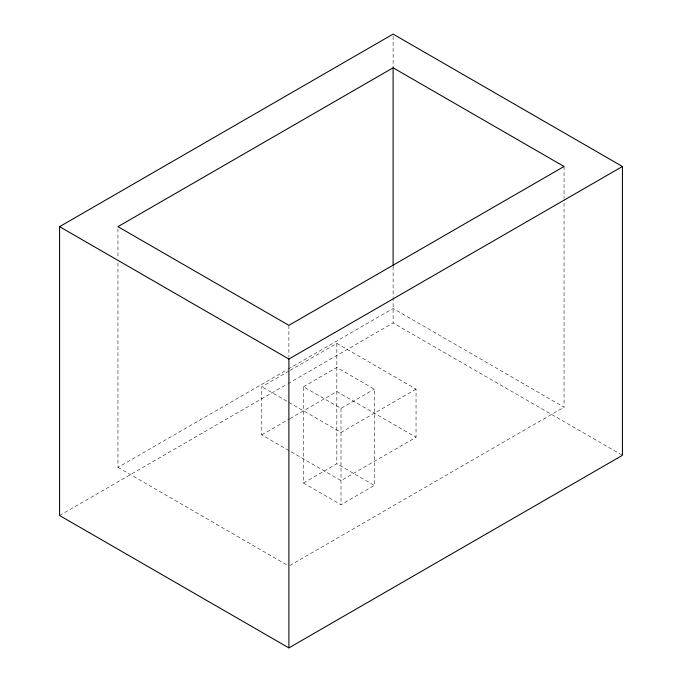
<?xml version="1.0" encoding="UTF-8"?>
<svg xmlns="http://www.w3.org/2000/svg" width="682" height="682" viewBox="0 0 682 682"><rect width="100%" height="100%" fill="white"/><g stroke="black" fill="none" stroke-linecap="round" stroke-linejoin="round"><path stroke-width="0.51" stroke-dasharray="3.41 2.56" d="M117.952 262.877L117.952 467.375L287.284 369.61M288.205 369.073L393.113 308.503L564.048 407.197L564.048 199.502M290.157 370.352L336.831 343.404L416.046 389.141L416.046 437.281L341 480.614L261.786 434.877L261.786 386.737L289.245 370.88M59.581 515.515L287.156 384.119M288.077 383.591L393.113 322.953L622.419 455.337M303.481 386.737L336.831 367.479L374.35 389.141L374.35 485.422L341 504.68L303.481 483.018L303.481 386.737L341 408.399L374.35 389.141M261.786 434.877L289.245 419.021M290.157 418.492L336.831 391.553L416.046 437.281M416.046 389.141L341 432.465L261.786 386.737M303.481 483.018L336.831 463.76L374.35 485.422M289.807 565.531L564.048 407.197M117.952 467.375L287.045 565.003M564.048 166.485L564.048 198.436M393.113 36.223L393.113 67.024M393.113 266.662L393.113 296.789M393.113 297.463L393.113 322.953M341 408.399L341 504.68M336.831 343.404L336.831 463.76M288.887 325.348L288.887 357.308M117.952 228.794L117.952 258.614"/><path stroke-width="1.02" d="M59.581 226.663L393.113 34.1L622.419 166.485L622.419 455.337L288.887 647.9L59.581 515.515L59.581 226.663L288.887 359.047L622.419 166.485M393.113 67.799L117.952 226.663L288.887 325.348L564.048 166.485L393.113 67.799L393.113 265.903M288.887 359.047L288.887 647.9"/></g></svg>
